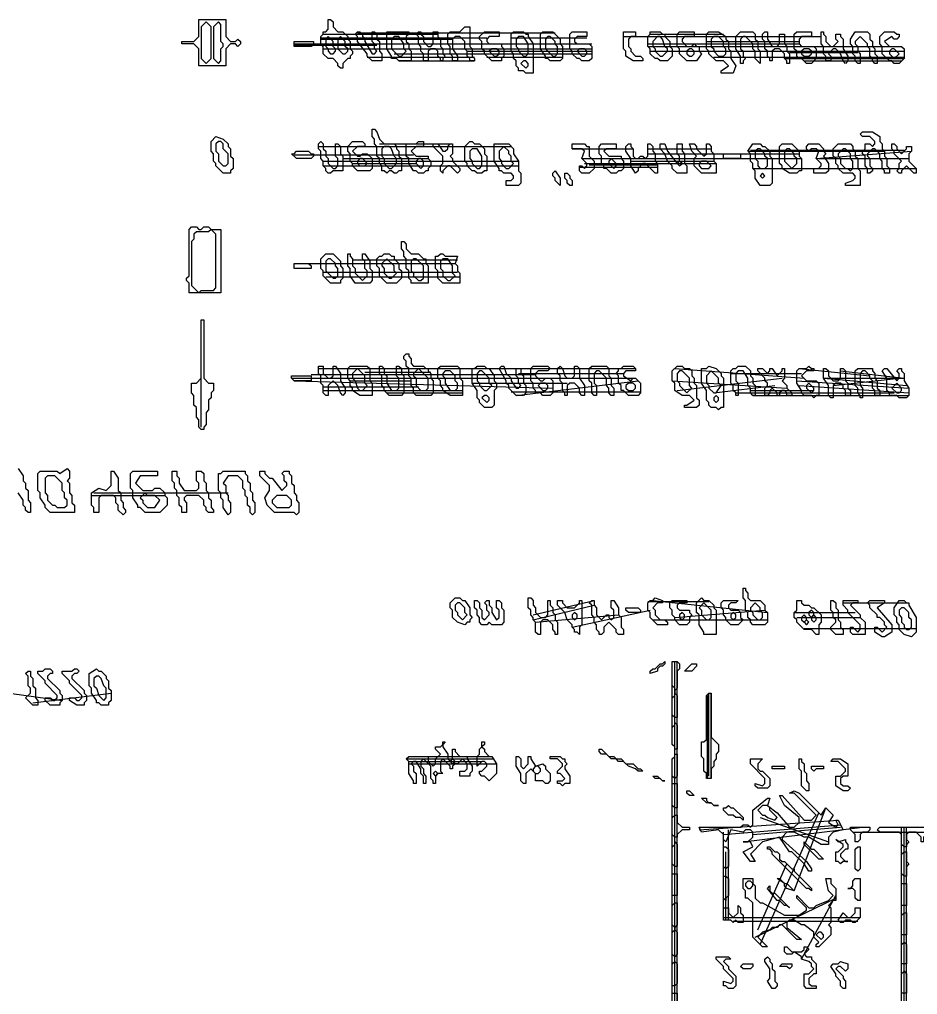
# Model space of a CAD drawing. Header units: metres. Extents: x 5 to 1373, y 11 to 1224.
# Drawn here: x 707.5 to 1075.5, y 777.5 to 1177 of the extents above; entities that cross this region are included whole.
import ezdxf

# ---------------------------------------------------------------- set-up
doc = ezdxf.new("R2010")
doc.units = ezdxf.units.M
doc.layers.add('TRACE_DETAIL', color=7, linetype='Continuous')
doc.layers.add('TRACE_MAIN', color=7, linetype='Continuous')

msp = doc.modelspace()

# ---------------------------------------------------------------- linework, layer by layer
at = {"layer": 'TRACE_DETAIL'}
for points in [[(781, 1158), (781, 1165), (779, 1167), (774, 1167), (774, 1168), (779, 1168), (781, 1170), (781, 1177), (792, 1177), (792, 1170), (794, 1168), (796, 1168), (797, 1169), (798, 1168), (798, 1167), (797, 1166), (796, 1167), (794, 1167), (792, 1165), (792, 1158)], [(784, 1159), (786, 1161), (786, 1174), (784, 1176), (782, 1174), (782, 1161)], [(789, 1159), (790, 1160), (790, 1165), (791, 1166), (791, 1167), (790, 1168), (790, 1175), (789, 1176), (787, 1174), (787, 1161)], [(840, 1157), (839, 1157), (838, 1158), (838, 1159), (836, 1161), (834, 1161), (832, 1163), (832, 1166), (831, 1167), (831, 1170), (832, 1171), (832, 1172), (833, 1172), (834, 1173), (834, 1177), (835, 1177), (836, 1176), (836, 1174), (838, 1172), (840, 1172), (842, 1170), (842, 1169), (843, 1168), (843, 1165), (844, 1164), (844, 1163), (843, 1162), (843, 1161), (842, 1161), (840, 1159)], [(856, 1160), (852, 1160), (850, 1162), (850, 1163), (846, 1168), (846, 1170), (845, 1171), (846, 1172), (847, 1172), (848, 1171), (848, 1170), (849, 1169), (849, 1168), (852, 1163), (853, 1163), (854, 1164), (853, 1165), (853, 1167), (852, 1168), (852, 1172), (853, 1172), (854, 1171), (854, 1169), (855, 1168), (855, 1164), (856, 1163)], [(868, 1160), (863, 1160), (862, 1161), (860, 1161), (860, 1162), (858, 1165), (858, 1172), (867, 1172), (867, 1171), (866, 1170), (866, 1168), (867, 1167), (867, 1165), (868, 1164)], [(873, 1160), (873, 1163), (872, 1164), (872, 1166), (871, 1167), (871, 1170), (870, 1171), (871, 1172), (872, 1172), (872, 1171), (873, 1170), (873, 1168), (875, 1166), (876, 1166), (877, 1167), (877, 1172), (879, 1172), (879, 1170), (880, 1169), (880, 1166), (881, 1165), (881, 1163), (882, 1162), (881, 1161), (881, 1160), (880, 1160), (880, 1161), (879, 1162), (879, 1164), (878, 1165), (876, 1165), (875, 1164), (875, 1160)], [(885, 1160), (885, 1162), (884, 1163), (884, 1166), (883, 1167), (883, 1171), (884, 1172), (888, 1172), (890, 1174), (892, 1174), (892, 1166), (893, 1165), (893, 1162), (894, 1161), (894, 1160), (892, 1160), (892, 1161), (891, 1162), (891, 1164), (890, 1165), (890, 1168), (888, 1170), (886, 1170), (885, 1169), (885, 1165), (887, 1162), (887, 1160)], [(905, 1160), (901, 1160), (898, 1163), (898, 1164), (897, 1165), (897, 1168), (896, 1169), (896, 1170), (898, 1172), (904, 1172), (904, 1170), (900, 1170), (899, 1169), (899, 1168), (900, 1167), (905, 1167), (905, 1166), (906, 1165), (906, 1162), (905, 1161)], [(918, 1155), (915, 1155), (914, 1156), (912, 1156), (912, 1157), (911, 1158), (911, 1160), (910, 1161), (910, 1163), (909, 1164), (909, 1171), (910, 1172), (914, 1172), (915, 1171), (916, 1171), (916, 1170), (918, 1167)], [(929, 1160), (925, 1160), (924, 1161), (923, 1161), (923, 1162), (921, 1165), (921, 1171), (922, 1172), (926, 1172), (929, 1169), (929, 1167), (930, 1166), (930, 1161)], [(941, 1160), (938, 1160), (937, 1161), (936, 1161), (934, 1163), (934, 1164), (933, 1165), (933, 1171), (934, 1172), (940, 1172), (940, 1170), (936, 1170), (935, 1169), (935, 1168), (936, 1167), (941, 1167), (942, 1166), (942, 1161)], [(963, 1160), (959, 1160), (956, 1162), (956, 1164), (955, 1165), (955, 1172), (960, 1172), (960, 1170), (958, 1170), (957, 1169), (957, 1166), (958, 1165), (958, 1164), (960, 1162), (962, 1162), (963, 1161)], [(973, 1160), (970, 1160), (969, 1161), (968, 1161), (966, 1163), (966, 1165), (965, 1166), (965, 1170), (966, 1171), (966, 1172), (970, 1172), (971, 1171), (972, 1171), (972, 1170), (974, 1168), (974, 1166), (975, 1165), (975, 1162)], [(985, 1160), (981, 1160), (978, 1163), (978, 1165), (977, 1166), (977, 1171), (978, 1172), (984, 1172), (984, 1170), (980, 1170), (979, 1169), (979, 1168), (981, 1166), (983, 1166), (984, 1167), (985, 1166), (986, 1166), (986, 1164), (987, 1163)], [(1000, 1155), (995, 1155), (995, 1156), (998, 1158), (996, 1160), (993, 1160), (990, 1163), (990, 1164), (989, 1165), (989, 1171), (990, 1172), (994, 1172), (997, 1170), (997, 1169), (998, 1168), (998, 1165), (999, 1164), (999, 1161), (1001, 1158)], [(1003, 1159), (1003, 1162), (1001, 1165), (1001, 1170), (1003, 1172), (1008, 1172), (1009, 1171), (1009, 1169), (1010, 1168), (1010, 1165), (1011, 1164), (1011, 1159), (1009, 1161), (1009, 1164), (1008, 1165), (1008, 1167), (1005, 1170), (1004, 1170), (1003, 1169), (1003, 1165), (1004, 1164), (1004, 1162), (1005, 1161), (1004, 1160), (1004, 1159)], [(1023, 1159), (1022, 1159), (1022, 1160), (1021, 1161), (1021, 1163), (1019, 1165), (1017, 1165), (1016, 1164), (1016, 1160), (1015, 1160), (1015, 1161), (1014, 1162), (1014, 1164), (1013, 1165), (1013, 1168), (1012, 1169), (1012, 1171), (1013, 1172), (1014, 1172), (1014, 1169), (1016, 1166), (1018, 1166), (1019, 1167), (1019, 1171), (1021, 1171), (1021, 1167), (1022, 1166), (1022, 1164), (1023, 1163)], [(1032, 1159), (1030, 1159), (1028, 1161), (1027, 1161), (1026, 1162), (1026, 1164), (1025, 1165), (1025, 1171), (1026, 1172), (1032, 1172), (1032, 1170), (1028, 1170), (1027, 1169), (1027, 1167), (1028, 1166), (1033, 1166), (1034, 1165), (1034, 1161)], [(1046, 1159), (1045, 1160), (1044, 1163), (1042, 1165), (1041, 1165), (1039, 1163), (1040, 1162), (1040, 1160), (1038, 1160), (1038, 1162), (1037, 1163), (1037, 1166), (1036, 1167), (1036, 1172), (1037, 1172), (1037, 1171), (1038, 1170), (1038, 1168), (1040, 1166), (1041, 1166), (1043, 1168), (1042, 1169), (1042, 1171), (1044, 1171), (1044, 1170), (1045, 1169), (1045, 1165), (1047, 1162), (1047, 1160)], [(1059, 1159), (1058, 1159), (1057, 1160), (1057, 1161), (1056, 1162), (1056, 1165), (1055, 1166), (1055, 1167), (1052, 1170), (1050, 1168), (1050, 1167), (1051, 1166), (1051, 1164), (1052, 1163), (1052, 1159), (1051, 1159), (1050, 1160), (1050, 1162), (1049, 1163), (1049, 1166), (1048, 1167), (1048, 1169), (1050, 1172), (1055, 1172), (1056, 1171), (1056, 1169), (1057, 1168), (1057, 1166), (1058, 1165), (1058, 1163), (1059, 1162)], [(1068, 1159), (1066, 1159), (1065, 1160), (1064, 1160), (1061, 1163), (1061, 1166), (1060, 1167), (1060, 1170), (1062, 1172), (1066, 1172), (1067, 1171), (1068, 1171), (1068, 1170), (1067, 1169), (1066, 1169), (1065, 1170), (1062, 1168), (1064, 1166), (1069, 1166), (1070, 1165), (1070, 1161)], [(820, 1166), (820, 1168), (828, 1168), (828, 1167), (827, 1166)], [(836, 1163), (837, 1164), (837, 1165), (836, 1166), (836, 1168), (834, 1170), (833, 1169), (833, 1166), (834, 1165), (834, 1164), (835, 1163)], [(841, 1163), (842, 1164), (842, 1165), (841, 1166), (841, 1168), (839, 1170), (838, 1169), (838, 1165), (840, 1163)], [(864, 1162), (866, 1164), (865, 1165), (865, 1167), (863, 1170), (861, 1170), (860, 1169), (860, 1165), (863, 1162)], [(915, 1162), (916, 1163), (916, 1167), (914, 1170), (912, 1170), (911, 1169), (911, 1166), (912, 1165), (912, 1164), (914, 1162)], [(927, 1162), (928, 1163), (928, 1166), (927, 1167), (927, 1168), (925, 1170), (924, 1170), (923, 1169), (923, 1165), (926, 1162)], [(971, 1162), (973, 1164), (973, 1165), (972, 1166), (971, 1169), (970, 1170), (969, 1170), (967, 1168), (967, 1166), (968, 1165), (968, 1164), (970, 1162)], [(996, 1162), (997, 1163), (997, 1165), (996, 1166), (996, 1168), (994, 1170), (992, 1170), (991, 1169), (991, 1166), (992, 1165), (992, 1164), (994, 1162)], [(900, 1164), (902, 1162), (903, 1162), (904, 1163), (904, 1164), (903, 1165), (901, 1165)], [(936, 1164), (938, 1162), (939, 1162), (940, 1163), (940, 1164), (939, 1165), (937, 1165)], [(981, 1163), (982, 1162), (983, 1162), (984, 1163), (984, 1164), (983, 1165), (982, 1165), (981, 1164)], [(1028, 1163), (1029, 1162), (1031, 1162), (1032, 1163), (1032, 1164), (1031, 1165), (1029, 1165), (1028, 1164)], [(1064, 1164), (1064, 1163), (1066, 1161), (1068, 1163), (1066, 1165), (1065, 1165)], [(913, 1159), (915, 1157), (916, 1158), (916, 1159), (915, 1160), (914, 1160)], [(864, 1115), (863, 1115), (862, 1114), (861, 1114), (860, 1115), (859, 1115), (858, 1114), (857, 1115), (856, 1115), (856, 1117), (855, 1118), (855, 1120), (854, 1121), (854, 1125), (853, 1126), (853, 1128), (852, 1129), (852, 1132), (853, 1132), (854, 1131), (855, 1128), (857, 1126), (861, 1126), (862, 1125), (862, 1124), (863, 1123), (863, 1121), (864, 1120)], [(1064, 1114), (1062, 1114), (1062, 1115), (1061, 1116), (1061, 1119), (1060, 1120), (1060, 1122), (1058, 1124), (1057, 1124), (1055, 1122), (1055, 1121), (1056, 1120), (1056, 1117), (1057, 1116), (1057, 1115), (1056, 1114), (1055, 1114), (1055, 1116), (1054, 1117), (1054, 1121), (1053, 1122), (1053, 1123), (1054, 1124), (1054, 1126), (1056, 1126), (1057, 1125), (1058, 1126), (1058, 1127), (1056, 1129), (1053, 1129), (1052, 1130), (1053, 1131), (1057, 1131), (1060, 1129), (1060, 1127), (1061, 1126), (1061, 1124), (1062, 1123), (1062, 1121), (1063, 1120), (1063, 1117), (1064, 1116)], [(794, 1114), (791, 1114), (788, 1117), (788, 1118), (787, 1119), (787, 1122), (786, 1123), (786, 1127), (788, 1129), (791, 1128), (793, 1126), (793, 1125), (794, 1124), (794, 1121), (795, 1120), (795, 1116), (794, 1115)], [(792, 1117), (793, 1118), (793, 1122), (791, 1124), (791, 1126), (790, 1127), (789, 1127), (788, 1126), (788, 1123), (789, 1122), (789, 1119), (791, 1117)], [(840, 1115), (836, 1115), (835, 1114), (834, 1114), (833, 1115), (833, 1116), (832, 1117), (832, 1119), (831, 1120), (831, 1123), (830, 1124), (830, 1126), (831, 1127), (832, 1126), (832, 1124), (833, 1123), (833, 1121), (834, 1120), (834, 1118), (836, 1116), (837, 1116), (838, 1117), (838, 1120), (837, 1121), (837, 1126), (838, 1126), (839, 1125), (839, 1122), (840, 1121)], [(851, 1115), (846, 1115), (844, 1117), (844, 1118), (843, 1119), (843, 1122), (842, 1123), (842, 1125), (844, 1127), (848, 1127), (849, 1126), (849, 1125), (846, 1125), (844, 1123), (846, 1121), (847, 1121), (848, 1122), (850, 1122), (852, 1120), (852, 1116)], [(871, 1114), (870, 1115), (869, 1115), (867, 1118), (867, 1120), (866, 1121), (866, 1126), (870, 1126), (871, 1127), (873, 1127), (873, 1125), (870, 1125), (868, 1123), (870, 1121), (875, 1121), (875, 1120), (876, 1119), (876, 1117), (875, 1116), (875, 1115), (874, 1115), (873, 1114)], [(897, 1114), (895, 1114), (894, 1115), (893, 1115), (891, 1117), (891, 1118), (890, 1119), (890, 1125), (892, 1127), (893, 1127), (894, 1126), (896, 1126), (898, 1124), (898, 1122), (899, 1121), (899, 1115), (898, 1115)], [(819, 1122), (820, 1122), (821, 1123), (826, 1123), (827, 1122), (828, 1122), (828, 1121), (827, 1120), (821, 1120)], [(860, 1116), (862, 1118), (862, 1120), (861, 1121), (860, 1124), (859, 1125), (857, 1125), (856, 1124), (856, 1121), (857, 1120), (857, 1118), (859, 1116)], [(887, 1114), (884, 1117), (883, 1117), (881, 1115), (881, 1114), (880, 1115), (880, 1117), (881, 1118), (881, 1121), (877, 1125), (877, 1126), (879, 1126), (881, 1123), (882, 1123), (883, 1124), (883, 1125), (884, 1126), (885, 1126), (885, 1122), (884, 1121), (885, 1120), (885, 1119), (888, 1116), (888, 1115)], [(896, 1116), (897, 1117), (897, 1121), (895, 1124), (893, 1124), (892, 1123), (892, 1120), (893, 1119), (893, 1118), (895, 1116)], [(912, 1109), (907, 1109), (907, 1111), (909, 1111), (910, 1112), (910, 1113), (909, 1114), (906, 1114), (905, 1115), (904, 1115), (904, 1116), (902, 1119), (902, 1126), (908, 1126), (910, 1124), (910, 1122), (912, 1119), (912, 1115), (913, 1114), (913, 1110)], [(908, 1116), (910, 1118), (909, 1119), (909, 1121), (908, 1122), (908, 1123), (906, 1125), (904, 1123), (904, 1120), (905, 1119), (905, 1118), (907, 1116)], [(941, 1114), (938, 1114), (937, 1115), (937, 1117), (938, 1117), (939, 1116), (940, 1117), (940, 1118), (938, 1120), (939, 1123), (938, 1124), (934, 1124), (934, 1126), (939, 1126), (940, 1125), (941, 1125), (941, 1121), (943, 1119), (943, 1116)], [(954, 1115), (953, 1115), (952, 1114), (950, 1114), (948, 1116), (947, 1116), (947, 1117), (946, 1118), (946, 1121), (945, 1122), (945, 1125), (946, 1126), (952, 1126), (952, 1124), (948, 1124), (947, 1123), (949, 1121), (954, 1121), (954, 1120), (955, 1119), (955, 1116)], [(960, 1114), (958, 1117), (958, 1120), (956, 1123), (956, 1125), (957, 1126), (958, 1126), (958, 1125), (959, 1124), (959, 1121), (960, 1120), (961, 1120), (962, 1121), (963, 1121), (964, 1120), (965, 1121), (965, 1126), (966, 1126), (967, 1125), (967, 1123), (968, 1122), (968, 1119), (969, 1118), (969, 1114), (968, 1114), (964, 1118), (963, 1118), (961, 1116), (961, 1115)], [(981, 1114), (977, 1114), (975, 1116), (975, 1117), (973, 1119), (972, 1122), (970, 1124), (970, 1126), (972, 1126), (973, 1123), (977, 1118), (978, 1119), (978, 1121), (977, 1122), (977, 1126), (979, 1126), (979, 1123), (980, 1122), (980, 1118), (981, 1117)], [(993, 1114), (987, 1114), (984, 1117), (984, 1120), (985, 1121), (983, 1123), (982, 1126), (984, 1126), (985, 1125), (985, 1124), (988, 1121), (989, 1122), (989, 1126), (990, 1126), (991, 1125), (991, 1123), (992, 1122), (992, 1119), (993, 1118)], [(1015, 1109), (1011, 1109), (1009, 1112), (1009, 1115), (1008, 1116), (1008, 1118), (1007, 1119), (1007, 1122), (1006, 1123), (1008, 1126), (1011, 1126), (1012, 1125), (1013, 1125), (1015, 1123), (1015, 1121), (1016, 1120), (1016, 1110)], [(1013, 1116), (1014, 1117), (1014, 1120), (1013, 1121), (1013, 1122), (1011, 1124), (1010, 1124), (1009, 1123), (1009, 1120), (1010, 1119), (1010, 1117), (1011, 1116)], [(1028, 1115), (1027, 1115), (1026, 1114), (1023, 1114), (1020, 1116), (1020, 1117), (1019, 1118), (1019, 1125), (1020, 1126), (1024, 1126), (1027, 1123), (1027, 1121), (1028, 1120)], [(1024, 1116), (1026, 1118), (1026, 1120), (1025, 1121), (1025, 1122), (1023, 1124), (1022, 1124), (1021, 1123), (1021, 1119)], [(1038, 1114), (1033, 1114), (1033, 1116), (1035, 1116), (1036, 1117), (1036, 1118), (1034, 1120), (1035, 1123), (1034, 1124), (1032, 1124), (1031, 1123), (1030, 1124), (1030, 1125), (1031, 1126), (1035, 1126), (1037, 1124), (1037, 1123), (1038, 1122), (1037, 1121), (1039, 1118), (1039, 1115)], [(1052, 1109), (1046, 1109), (1046, 1110), (1049, 1111), (1050, 1112), (1050, 1113), (1049, 1114), (1045, 1114), (1043, 1116), (1043, 1117), (1042, 1118), (1042, 1120), (1041, 1121), (1041, 1124), (1043, 1126), (1048, 1126), (1049, 1125), (1049, 1124), (1050, 1123), (1050, 1121), (1051, 1120), (1051, 1116), (1052, 1115)], [(1048, 1115), (1049, 1116), (1049, 1119), (1048, 1120), (1048, 1122), (1046, 1124), (1045, 1124), (1043, 1122), (1043, 1121), (1044, 1120), (1044, 1118), (1046, 1116), (1047, 1116)], [(1075, 1114), (1074, 1114), (1071, 1117), (1069, 1115), (1069, 1114), (1068, 1114), (1067, 1115), (1068, 1116), (1068, 1118), (1069, 1119), (1066, 1122), (1066, 1123), (1065, 1124), (1065, 1126), (1066, 1126), (1067, 1125), (1067, 1124), (1069, 1122), (1071, 1124), (1071, 1125), (1073, 1125), (1073, 1123), (1072, 1122), (1072, 1119), (1075, 1116)], [(846, 1119), (846, 1118), (847, 1117), (849, 1117), (850, 1118), (848, 1120), (847, 1120)], [(872, 1116), (873, 1117), (873, 1119), (872, 1120), (871, 1120), (870, 1119), (870, 1118)], [(951, 1116), (952, 1117), (952, 1118), (950, 1120), (949, 1119), (949, 1118)], [(977, 1118), (978, 1117), (979, 1118), (978, 1119)], [(986, 1118), (986, 1117), (987, 1116), (990, 1116), (991, 1117), (989, 1119), (987, 1119)], [(996, 1120), (996, 1122), (1003, 1122), (1003, 1120)], [(929, 1109), (927, 1111), (927, 1112), (926, 1113), (926, 1114), (927, 1115), (929, 1112)], [(934, 1109), (933, 1109), (932, 1110), (932, 1111), (931, 1112), (931, 1114), (932, 1114), (933, 1113), (933, 1112), (934, 1111)], [(1011, 1113), (1012, 1112), (1013, 1113), (1012, 1114)], [(777, 1065), (777, 1069), (776, 1070), (776, 1071), (777, 1072), (777, 1091), (778, 1092), (780, 1092), (781, 1091), (782, 1091), (783, 1092), (785, 1092), (786, 1091), (790, 1091), (790, 1065)], [(781, 1065), (782, 1066), (787, 1066), (788, 1067), (788, 1089), (786, 1091), (785, 1090), (780, 1090), (779, 1089), (779, 1087), (778, 1086), (778, 1068)], [(875, 1069), (868, 1069), (868, 1070), (867, 1071), (867, 1074), (866, 1075), (866, 1079), (865, 1080), (865, 1082), (864, 1083), (864, 1086), (865, 1086), (866, 1085), (866, 1083), (868, 1081), (871, 1081), (873, 1079), (874, 1079), (874, 1077), (875, 1076)], [(839, 1069), (835, 1069), (832, 1072), (832, 1074), (831, 1075), (831, 1079), (833, 1081), (836, 1081), (839, 1078), (839, 1076), (840, 1075), (840, 1071), (839, 1070)], [(837, 1071), (838, 1072), (838, 1075), (837, 1076), (837, 1077), (835, 1079), (834, 1079), (833, 1078), (833, 1074), (836, 1071)], [(845, 1069), (843, 1072), (843, 1075), (842, 1076), (842, 1081), (843, 1081), (843, 1080), (844, 1079), (844, 1076), (845, 1075), (845, 1073), (848, 1070), (850, 1072), (850, 1074), (849, 1075), (849, 1078), (848, 1079), (848, 1081), (849, 1081), (851, 1078), (851, 1075), (852, 1074), (852, 1070), (851, 1069)], [(862, 1069), (858, 1069), (855, 1072), (855, 1075), (854, 1076), (854, 1079), (855, 1080), (856, 1080), (857, 1081), (859, 1081), (860, 1080), (861, 1080), (861, 1079), (863, 1077), (863, 1075), (864, 1074), (864, 1071)], [(860, 1071), (862, 1073), (861, 1074), (861, 1076), (858, 1079), (856, 1077), (856, 1076), (857, 1075), (857, 1073), (859, 1071)], [(872, 1070), (873, 1071), (873, 1076), (870, 1079), (869, 1079), (868, 1078), (868, 1074), (869, 1073), (869, 1072), (871, 1070)], [(881, 1069), (879, 1071), (879, 1074), (878, 1075), (878, 1080), (879, 1080), (880, 1081), (881, 1081), (882, 1080), (887, 1080), (886, 1077), (887, 1076), (887, 1074), (888, 1073), (888, 1069)], [(884, 1070), (886, 1072), (885, 1073), (885, 1076), (883, 1079), (881, 1079), (880, 1078), (880, 1075), (881, 1074), (881, 1072), (883, 1070)], [(820, 1075), (820, 1077), (826, 1077), (827, 1076), (827, 1075)], [(782, 1009), (781, 1010), (781, 1013), (780, 1014), (780, 1018), (779, 1019), (779, 1023), (778, 1024), (778, 1028), (780, 1028), (782, 1030), (782, 1054), (783, 1054), (783, 1030), (785, 1028), (787, 1028), (787, 1025), (786, 1024), (786, 1022), (785, 1021), (785, 1017), (784, 1016), (784, 1011), (783, 1010), (783, 1009)], [(876, 1023), (870, 1023), (869, 1024), (869, 1026), (868, 1027), (868, 1030), (867, 1031), (867, 1034), (866, 1035), (866, 1037), (865, 1038), (865, 1039), (866, 1040), (867, 1040), (867, 1039), (868, 1038), (868, 1036), (869, 1035), (873, 1035), (874, 1034), (875, 1034), (875, 1033), (876, 1032), (876, 1030), (877, 1029), (877, 1024)], [(833, 1023), (832, 1024), (832, 1027), (831, 1028), (831, 1031), (830, 1032), (830, 1035), (832, 1035), (832, 1032), (834, 1030), (835, 1030), (836, 1031), (836, 1035), (837, 1035), (839, 1032), (839, 1029), (841, 1026), (841, 1024), (840, 1023), (839, 1024), (838, 1027), (836, 1029), (834, 1027), (834, 1023)], [(852, 1023), (847, 1023), (844, 1025), (844, 1026), (843, 1027), (843, 1029), (842, 1030), (842, 1034), (843, 1035), (850, 1035), (851, 1034), (851, 1029), (852, 1028)], [(864, 1023), (859, 1023), (857, 1025), (857, 1026), (856, 1027), (856, 1031), (855, 1032), (855, 1035), (856, 1035), (857, 1034), (857, 1032), (858, 1031), (858, 1028), (860, 1025), (862, 1025), (863, 1026), (863, 1030), (862, 1031), (862, 1035), (863, 1035), (864, 1034), (864, 1032), (865, 1031), (865, 1024)], [(889, 1023), (884, 1023), (881, 1025), (881, 1026), (880, 1027), (880, 1029), (879, 1030), (879, 1034), (880, 1035), (887, 1035), (888, 1034), (888, 1030), (889, 1029)], [(901, 1018), (898, 1018), (896, 1020), (896, 1021), (895, 1022), (895, 1025), (893, 1028), (893, 1034), (894, 1034), (895, 1035), (898, 1035), (899, 1034), (900, 1034), (902, 1031), (902, 1029), (903, 1028), (903, 1026), (902, 1025), (902, 1019)], [(914, 1023), (911, 1023), (908, 1026), (908, 1027), (907, 1028), (907, 1029), (904, 1034), (905, 1035), (906, 1035), (907, 1032), (909, 1030), (909, 1029), (911, 1026), (912, 1026), (913, 1027), (912, 1028), (912, 1030), (911, 1031), (911, 1034), (913, 1034), (913, 1032), (914, 1031), (914, 1028), (915, 1027), (915, 1024)], [(925, 1023), (922, 1023), (921, 1024), (919, 1024), (919, 1025), (918, 1026), (918, 1028), (917, 1029), (917, 1034), (918, 1035), (924, 1035), (925, 1034), (924, 1033), (920, 1033), (919, 1032), (919, 1031), (921, 1029), (922, 1029), (923, 1030), (925, 1030), (926, 1029), (926, 1024)], [(931, 1023), (931, 1024), (930, 1025), (930, 1028), (929, 1029), (929, 1031), (928, 1032), (928, 1034), (929, 1035), (930, 1034), (931, 1031), (932, 1030), (934, 1030), (935, 1031), (935, 1035), (936, 1035), (937, 1034), (937, 1030), (939, 1027), (939, 1023), (938, 1023), (937, 1024), (937, 1026), (935, 1028), (933, 1028), (932, 1027), (932, 1023)], [(943, 1023), (942, 1024), (942, 1028), (941, 1029), (941, 1034), (942, 1035), (948, 1035), (949, 1034), (949, 1031), (950, 1030), (950, 1027), (951, 1026), (951, 1023), (950, 1023), (949, 1024), (949, 1026), (948, 1027), (948, 1030), (945, 1033), (944, 1033), (943, 1032), (943, 1028), (944, 1027), (944, 1023)], [(961, 1023), (957, 1023), (955, 1025), (954, 1025), (954, 1027), (953, 1028), (953, 1031), (952, 1032), (953, 1033), (953, 1034), (954, 1034), (955, 1035), (959, 1035), (960, 1034), (960, 1033), (956, 1033), (955, 1032), (955, 1031), (958, 1029), (959, 1030), (960, 1030), (962, 1028), (962, 1024)], [(985, 1018), (980, 1018), (980, 1019), (981, 1019), (984, 1021), (982, 1023), (979, 1023), (976, 1025), (976, 1028), (975, 1029), (975, 1033), (977, 1035), (979, 1035), (980, 1034), (982, 1034), (983, 1033), (983, 1031), (984, 1030), (984, 1028), (985, 1027), (985, 1022), (986, 1021), (986, 1019)], [(994, 1017), (993, 1018), (991, 1018), (990, 1019), (990, 1020), (989, 1021), (989, 1025), (987, 1028), (987, 1034), (989, 1034), (990, 1035), (993, 1034), (995, 1032), (995, 1031), (996, 1030), (996, 1018), (995, 1018)], [(1009, 1023), (1008, 1023), (1007, 1024), (1007, 1026), (1006, 1027), (1006, 1030), (1004, 1033), (1002, 1033), (1001, 1032), (1001, 1029), (1002, 1028), (1002, 1023), (1001, 1023), (1001, 1024), (1000, 1025), (1000, 1027), (999, 1028), (999, 1033), (1000, 1034), (1001, 1034), (1002, 1035), (1005, 1035), (1007, 1033), (1007, 1031), (1008, 1030), (1008, 1028), (1009, 1027)], [(1035, 1023), (1034, 1023), (1033, 1022), (1032, 1023), (1029, 1023), (1028, 1024), (1028, 1025), (1026, 1028), (1026, 1033), (1027, 1034), (1030, 1034), (1031, 1035), (1032, 1034), (1033, 1034), (1033, 1033), (1030, 1033), (1028, 1031), (1030, 1029), (1034, 1029), (1035, 1028)], [(819, 1030), (819, 1031), (827, 1031), (827, 1029), (820, 1029)], [(848, 1025), (850, 1027), (849, 1028), (849, 1031), (846, 1034), (844, 1032), (844, 1030), (845, 1029), (846, 1026), (847, 1025)], [(874, 1025), (875, 1026), (875, 1030), (871, 1034), (869, 1032), (869, 1031), (870, 1030), (870, 1027), (872, 1025)], [(886, 1025), (887, 1026), (887, 1028), (886, 1029), (886, 1031), (884, 1033), (882, 1033), (881, 1032), (881, 1031), (882, 1030), (882, 1028), (884, 1025)], [(899, 1025), (901, 1027), (900, 1028), (900, 1030), (897, 1033), (896, 1033), (895, 1032), (895, 1029), (896, 1028), (896, 1027), (898, 1025)], [(981, 1024), (983, 1026), (982, 1027), (982, 1030), (979, 1033), (978, 1033), (977, 1032), (977, 1029), (978, 1028), (978, 1027)], [(993, 1024), (995, 1027), (994, 1028), (994, 1030), (991, 1033), (989, 1031), (989, 1028), (990, 1027), (990, 1026), (992, 1024)], [(1013, 1023), (1013, 1026), (1014, 1027), (1014, 1028), (1013, 1029), (1013, 1030), (1010, 1033), (1010, 1034), (1012, 1034), (1014, 1032), (1015, 1033), (1015, 1034), (1016, 1034), (1018, 1031), (1020, 1033), (1020, 1034), (1021, 1034), (1021, 1030), (1020, 1029), (1022, 1027), (1022, 1026), (1024, 1024), (1024, 1023), (1022, 1023), (1022, 1024), (1021, 1025), (1020, 1025), (1019, 1024), (1019, 1023), (1018, 1023), (1018, 1024), (1016, 1026), (1015, 1025), (1015, 1024), (1014, 1023)], [(1040, 1022), (1039, 1023), (1039, 1027), (1037, 1030), (1037, 1034), (1038, 1034), (1039, 1033), (1039, 1031), (1041, 1029), (1043, 1029), (1044, 1030), (1044, 1034), (1045, 1034), (1046, 1033), (1046, 1029), (1047, 1028), (1047, 1026), (1048, 1025), (1048, 1023), (1046, 1023), (1046, 1025), (1045, 1026), (1045, 1027), (1044, 1028), (1042, 1028), (1041, 1027), (1041, 1022)], [(1052, 1022), (1052, 1023), (1051, 1024), (1051, 1026), (1050, 1027), (1050, 1033), (1051, 1034), (1057, 1034), (1057, 1033), (1058, 1032), (1058, 1030), (1059, 1029), (1059, 1026), (1060, 1025), (1060, 1023), (1058, 1023), (1058, 1025), (1057, 1026), (1057, 1029), (1056, 1030), (1056, 1031), (1054, 1033), (1053, 1033), (1052, 1032), (1052, 1027), (1053, 1026), (1053, 1022)], [(1071, 1022), (1068, 1022), (1067, 1023), (1064, 1023), (1064, 1024), (1063, 1025), (1063, 1030), (1061, 1033), (1062, 1034), (1063, 1034), (1067, 1029), (1068, 1030), (1068, 1032), (1067, 1033), (1068, 1034), (1069, 1034), (1069, 1033), (1070, 1032), (1070, 1029), (1072, 1026), (1072, 1023)], [(920, 1027), (922, 1025), (923, 1025), (924, 1026), (924, 1027), (923, 1028), (921, 1028)], [(956, 1026), (957, 1025), (959, 1025), (960, 1026), (960, 1027), (959, 1028), (957, 1028), (956, 1027)], [(1032, 1024), (1033, 1025), (1033, 1026), (1031, 1028), (1030, 1027), (1030, 1026)], [(1065, 1026), (1067, 1024), (1068, 1024), (1069, 1025), (1069, 1026), (1067, 1028)], [(897, 1022), (899, 1020), (900, 1021), (900, 1022), (899, 1023), (898, 1023)], [(992, 1021), (993, 1020), (994, 1021), (994, 1022), (993, 1023), (992, 1022)], [(720, 975), (718, 977), (718, 978), (716, 981), (716, 983), (715, 984), (715, 991), (716, 992), (723, 992), (724, 991), (727, 993), (728, 992), (728, 989), (727, 988), (728, 987), (728, 983), (729, 982), (729, 979), (730, 978), (730, 975)], [(750, 974), (748, 976), (748, 978), (747, 979), (747, 981), (746, 982), (741, 982), (740, 981), (740, 975), (738, 975), (738, 977), (737, 978), (737, 983), (740, 985), (743, 984), (745, 986), (745, 992), (746, 992), (748, 989), (748, 984), (749, 983), (749, 980), (750, 979), (750, 977), (751, 976), (751, 975)], [(765, 975), (759, 975), (757, 977), (756, 977), (756, 978), (754, 981), (754, 984), (753, 985), (753, 991), (754, 992), (764, 992), (764, 990), (757, 990), (755, 987), (758, 984), (762, 984), (763, 985), (765, 985), (767, 983), (767, 982), (768, 981), (768, 978)], [(774, 975), (774, 977), (773, 978), (773, 981), (772, 982), (772, 984), (771, 985), (771, 987), (770, 988), (770, 992), (772, 992), (772, 990), (773, 989), (773, 987), (775, 984), (780, 984), (781, 985), (781, 987), (780, 988), (780, 992), (782, 992), (783, 991), (783, 988), (784, 987), (784, 984), (785, 983), (785, 981), (786, 980), (786, 977), (787, 976), (787, 975), (785, 975), (784, 976), (784, 977), (783, 978), (783, 980), (781, 982), (776, 982), (775, 981), (775, 980), (776, 979), (776, 975)], [(793, 974), (791, 977), (791, 980), (790, 981), (790, 983), (789, 984), (789, 991), (790, 991), (791, 992), (800, 992), (800, 991), (801, 990), (801, 988), (802, 987), (802, 984), (803, 983), (803, 980), (804, 979), (804, 975), (803, 974), (802, 975), (802, 977), (801, 978), (801, 981), (800, 982), (800, 984), (799, 985), (799, 988), (797, 990), (793, 990), (791, 987), (792, 986), (792, 983), (793, 982), (793, 980), (794, 979), (794, 975)], [(821, 974), (820, 975), (812, 975), (809, 978), (808, 981), (810, 984), (810, 986), (806, 990), (806, 992), (808, 992), (808, 991), (810, 989), (811, 989), (815, 984), (817, 986), (817, 987), (816, 988), (816, 990), (815, 991), (816, 992), (818, 992), (818, 991), (819, 990), (819, 987), (820, 986), (820, 983), (821, 982), (821, 980), (822, 979), (822, 975)], [(726, 977), (727, 978), (727, 980), (726, 981), (726, 983), (725, 984), (725, 987), (722, 990), (719, 990), (718, 989), (718, 983), (719, 982), (719, 980), (721, 978), (722, 978), (723, 977)], [(757, 981), (758, 980), (758, 979), (760, 977), (763, 977), (765, 980), (763, 982), (760, 982), (759, 983)], [(811, 979), (813, 977), (818, 977), (819, 978), (819, 980), (817, 982), (813, 982), (811, 980)], [(1013, 929), (1008, 929), (1007, 930), (1007, 931), (1006, 932), (1006, 934), (1005, 935), (1005, 939), (1004, 940), (1004, 944), (1005, 944), (1005, 943), (1006, 942), (1006, 940), (1007, 939), (1011, 939), (1013, 937), (1013, 935), (1014, 934), (1014, 930)], [(890, 929), (887, 930), (885, 932), (885, 935), (884, 936), (884, 938), (886, 940), (888, 940), (889, 939), (890, 939), (892, 936), (892, 933), (893, 932), (892, 931), (892, 930), (891, 930)], [(897, 929), (896, 930), (896, 932), (895, 933), (895, 935), (894, 936), (894, 939), (895, 939), (896, 938), (896, 936), (897, 935), (897, 932), (898, 931), (900, 933), (900, 934), (899, 935), (899, 937), (898, 938), (899, 939), (900, 939), (900, 937), (901, 936), (901, 934), (903, 931), (904, 932), (904, 935), (903, 936), (903, 939), (904, 939), (905, 938), (905, 936), (906, 935), (906, 930), (905, 929), (901, 929), (900, 930), (899, 929)], [(928, 925), (927, 925), (927, 926), (926, 927), (926, 929), (924, 931), (922, 931), (921, 930), (921, 925), (920, 925), (919, 926), (919, 930), (918, 931), (918, 932), (917, 933), (917, 935), (916, 936), (916, 940), (917, 940), (918, 939), (918, 937), (919, 936), (919, 934), (921, 932), (923, 932), (924, 933), (924, 939), (925, 939), (925, 937), (926, 936), (926, 934), (927, 933), (927, 931), (928, 930)], [(937, 925), (936, 926), (935, 926), (935, 927), (934, 928), (934, 929), (932, 931), (931, 934), (928, 937), (928, 939), (930, 939), (930, 938), (932, 936), (935, 936), (937, 938), (937, 939), (938, 939), (938, 929), (937, 928)], [(945, 925), (945, 926), (944, 927), (944, 929), (943, 930), (943, 932), (942, 933), (942, 937), (941, 938), (942, 939), (943, 939), (943, 937), (944, 936), (944, 933), (946, 931), (948, 933), (949, 933), (949, 932), (950, 931), (951, 932), (951, 935), (950, 936), (950, 939), (951, 939), (953, 936), (953, 933), (954, 932), (954, 928), (955, 927), (955, 925), (953, 925), (952, 926), (952, 927), (949, 930), (947, 928), (947, 926), (946, 925)], [(973, 929), (969, 929), (966, 932), (966, 934), (965, 935), (965, 938), (966, 939), (967, 939), (968, 940), (971, 939), (971, 938), (969, 938), (967, 936), (968, 935), (968, 933), (970, 931), (972, 931), (973, 930)], [(981, 929), (978, 929), (976, 931), (976, 932), (975, 933), (975, 935), (974, 936), (974, 938), (975, 939), (981, 939), (981, 938), (978, 938), (977, 937), (977, 936), (978, 935), (982, 935), (982, 934), (983, 933), (982, 932), (982, 930)], [(993, 925), (988, 925), (988, 926), (986, 929), (986, 933), (985, 934), (985, 938), (987, 940), (988, 939), (990, 939), (992, 937), (992, 936), (993, 935)], [(1002, 929), (999, 929), (997, 931), (997, 932), (996, 933), (996, 935), (995, 936), (995, 938), (996, 939), (1002, 939), (1001, 938), (999, 938), (998, 937), (998, 936), (999, 935), (1002, 935), (1003, 934), (1003, 932), (1004, 931)], [(1035, 925), (1034, 925), (1032, 927), (1029, 927), (1026, 930), (1026, 931), (1025, 932), (1025, 934), (1026, 935), (1026, 939), (1028, 939), (1028, 938), (1029, 937), (1031, 937), (1032, 936), (1033, 936), (1036, 933), (1036, 930), (1035, 929)], [(1045, 925), (1042, 925), (1040, 927), (1040, 928), (1042, 930), (1042, 931), (1041, 932), (1041, 934), (1040, 935), (1040, 939), (1041, 939), (1042, 938), (1042, 936), (1043, 935), (1043, 931), (1044, 930), (1044, 928), (1045, 927)], [(1054, 925), (1049, 925), (1048, 926), (1048, 928), (1049, 928), (1051, 926), (1052, 927), (1052, 929), (1047, 934), (1047, 935), (1045, 937), (1045, 939), (1051, 939), (1051, 938), (1049, 938), (1048, 937), (1052, 933), (1052, 932), (1054, 930)], [(1062, 924), (1061, 924), (1058, 926), (1058, 928), (1059, 928), (1061, 926), (1063, 928), (1062, 929), (1062, 930), (1060, 932), (1059, 932), (1059, 933), (1056, 936), (1056, 937), (1055, 938), (1056, 939), (1062, 939), (1062, 938), (1059, 936), (1065, 929), (1065, 926)], [(1073, 924), (1070, 925), (1068, 927), (1068, 929), (1067, 930), (1067, 932), (1066, 933), (1066, 936), (1068, 939), (1070, 939), (1071, 938), (1072, 938), (1072, 937), (1075, 932), (1075, 926)], [(889, 931), (891, 933), (890, 934), (890, 936), (888, 938), (887, 938), (886, 937), (886, 935), (887, 934), (887, 933)], [(956, 936), (961, 936), (962, 935), (962, 934), (957, 934), (956, 935)], [(990, 931), (991, 932), (991, 935), (988, 938), (986, 936), (987, 935), (987, 933), (989, 931)], [(1011, 931), (1012, 932), (1012, 934), (1011, 935), (1011, 936), (1009, 938), (1007, 936), (1007, 935), (1008, 934), (1008, 933), (1010, 931)], [(1031, 933), (1032, 932), (1033, 933), (1033, 934), (1032, 935), (1031, 934)], [(1072, 927), (1073, 928), (1073, 931), (1072, 932), (1072, 934), (1070, 936), (1069, 936), (1068, 935), (1068, 933), (1069, 932), (1069, 930), (1070, 929), (1070, 928), (1071, 927)], [(934, 932), (935, 931), (936, 932), (936, 933), (935, 934), (934, 933)], [(978, 932), (979, 931), (980, 932), (980, 933), (979, 934), (978, 933)], [(999, 932), (1000, 931), (1001, 932), (1001, 933), (1000, 934), (999, 933)], [(1028, 931), (1029, 930), (1030, 931), (1030, 932), (1029, 933), (1028, 932)], [(1029, 930), (1030, 929), (1031, 930), (1030, 931)], [(1032, 931), (1033, 930), (1034, 931), (1034, 932), (1033, 933), (1032, 932)], [(724, 896), (720, 896), (718, 898), (718, 899), (720, 899), (721, 898), (722, 898), (723, 899), (723, 900), (718, 905), (718, 906), (715, 909), (715, 910), (717, 910), (718, 911), (720, 911), (721, 910), (721, 909), (720, 909), (719, 908), (719, 907), (724, 902), (724, 901), (725, 900), (725, 898), (724, 897)], [(734, 896), (731, 896), (728, 898), (728, 899), (730, 899), (731, 898), (732, 898), (733, 899), (733, 900), (728, 905), (728, 906), (725, 909), (725, 910), (729, 910), (730, 911), (731, 911), (732, 910), (731, 909), (730, 909), (729, 908), (729, 907), (734, 902), (734, 901), (735, 900), (735, 898), (734, 897)], [(744, 896), (741, 896), (740, 897), (739, 897), (739, 898), (737, 901), (737, 903), (736, 904), (736, 909), (739, 911), (740, 910), (741, 910), (743, 908), (743, 907), (744, 906), (744, 903), (745, 902), (745, 898), (744, 897)], [(966, 909), (966, 910), (967, 911), (968, 911), (970, 913), (971, 913), (972, 914), (972, 913), (971, 912), (970, 912), (969, 911), (969, 910)], [(977, 891), (976, 891), (975, 892), (975, 899), (976, 900), (976, 903), (975, 904), (975, 914), (977, 914), (978, 913), (978, 911), (977, 910), (977, 903), (976, 902), (976, 901), (977, 900)], [(980, 910), (983, 913), (985, 913), (985, 912), (983, 910)], [(715, 896), (713, 896), (710, 899), (712, 901), (712, 903), (711, 904), (711, 908), (710, 909), (711, 910), (712, 910), (712, 908), (713, 907), (713, 904), (714, 903), (714, 899), (715, 898)], [(742, 898), (743, 899), (743, 903), (742, 904), (741, 907), (740, 908), (739, 908), (738, 907), (738, 904), (739, 903), (740, 900)], [(989, 866), (989, 868), (988, 869), (988, 874), (987, 875), (987, 881), (988, 881), (989, 882), (989, 900), (990, 901), (991, 901), (991, 883), (994, 880), (994, 877), (993, 876), (993, 874), (992, 873), (992, 871), (991, 870), (991, 866)], [(977, 878), (976, 878), (976, 879), (975, 880), (975, 887), (976, 888), (976, 889), (977, 888)], [(866, 874), (867, 875), (875, 875), (875, 873), (877, 871), (878, 872), (878, 874), (880, 876), (878, 878), (878, 879), (880, 879), (881, 880), (881, 881), (882, 881), (881, 880), (881, 879), (883, 876), (883, 874), (884, 873), (885, 874), (885, 878), (886, 878), (886, 877), (888, 875), (891, 875), (891, 874), (893, 871), (893, 869), (892, 868), (892, 867), (888, 867), (888, 869), (890, 869), (891, 870), (891, 872), (889, 874), (887, 872), (886, 872), (885, 871), (885, 870), (884, 870), (884, 871), (881, 874), (880, 873), (880, 869), (881, 868), (879, 868), (878, 867), (878, 864), (877, 864), (877, 865), (876, 866), (876, 871), (873, 874), (872, 873), (872, 871), (873, 870), (873, 868), (874, 867), (874, 864), (873, 864), (873, 867), (872, 868), (872, 870), (870, 873), (869, 873), (868, 872), (869, 871), (869, 869), (870, 868), (870, 864), (869, 864), (869, 865), (867, 868), (867, 873)], [(900, 865), (898, 867), (897, 867), (896, 868), (896, 869), (897, 869), (899, 871), (899, 872), (898, 873), (897, 873), (895, 871), (895, 875), (896, 876), (896, 878), (897, 879), (897, 881), (898, 881), (898, 880), (897, 879), (898, 878), (898, 877), (900, 875), (901, 875), (903, 872), (903, 868)], [(911, 875), (912, 875), (913, 874), (913, 871), (914, 870), (916, 872), (916, 875), (917, 875), (917, 874), (919, 871), (922, 872), (923, 871), (923, 870), (925, 868), (925, 865), (924, 864), (923, 864), (922, 865), (919, 865), (919, 868), (917, 870), (915, 868), (915, 864), (914, 864), (913, 865), (913, 868), (911, 871)], [(933, 864), (931, 864), (930, 863), (929, 864), (928, 864), (928, 865), (930, 865), (931, 866), (929, 868), (928, 868), (928, 869), (930, 871), (930, 872), (928, 874), (925, 874), (925, 875), (929, 875), (930, 874), (931, 874), (931, 873), (932, 872), (931, 871), (931, 870), (933, 867)], [(963, 869), (961, 869), (960, 870), (957, 871), (955, 873), (953, 873), (952, 874), (950, 874), (948, 876), (946, 876), (945, 877), (945, 878), (946, 878), (949, 875), (951, 875), (952, 874), (954, 874), (956, 872), (959, 872), (961, 870), (962, 870)], [(976, 866), (975, 867), (975, 874), (976, 875), (976, 876), (977, 876), (977, 867)], [(884, 873), (885, 872), (886, 873), (885, 874)], [(918, 869), (919, 868), (920, 868), (921, 869), (921, 870), (920, 871), (919, 871), (918, 870)], [(1014, 862), (1010, 862), (1009, 863), (1009, 864), (1012, 863), (1013, 864), (1013, 866), (1007, 872), (1007, 874), (1012, 874), (1010, 872), (1010, 870), (1011, 869), (1012, 869), (1015, 866), (1015, 863)], [(1016, 870), (1016, 871), (1021, 871), (1021, 870)], [(1031, 861), (1030, 861), (1028, 863), (1028, 869), (1027, 870), (1027, 874), (1028, 874), (1028, 873), (1029, 872), (1029, 869), (1030, 868), (1030, 865), (1031, 864)], [(1032, 870), (1032, 871), (1037, 871), (1037, 870), (1034, 870), (1033, 869)], [(1047, 861), (1045, 861), (1042, 863), (1042, 867), (1044, 867), (1046, 869), (1046, 870), (1043, 873), (1040, 873), (1041, 874), (1044, 874), (1047, 872), (1047, 867), (1045, 867), (1044, 866), (1044, 864), (1045, 863), (1047, 863), (1048, 862)], [(877, 868), (878, 867), (879, 868), (878, 869)], [(972, 865), (971, 865), (970, 866), (968, 866), (967, 867), (969, 867), (971, 865)], [(977, 854), (976, 854), (975, 855), (975, 864), (977, 864)], [(984, 859), (982, 859), (981, 860), (981, 861), (982, 861)], [(1045, 845), (1041, 844), (1039, 842), (1039, 839), (1036, 839), (1031, 842), (1029, 842), (1025, 844), (1022, 844), (1020, 842), (1020, 841), (1030, 832), (1032, 829), (1032, 828), (1031, 828), (1029, 831), (1024, 836), (1023, 836), (1019, 842), (1012, 840), (1007, 835), (1009, 832), (1007, 832), (1004, 836), (1008, 838), (1007, 840), (1004, 840), (1006, 840), (1008, 842), (1008, 844), (1007, 845), (1005, 845), (1004, 844), (999, 845), (997, 840), (996, 841), (996, 843), (994, 845), (987, 844), (986, 846), (1003, 846), (1004, 847), (1006, 847), (1007, 846), (1008, 847), (1008, 853), (1014, 858), (1015, 858), (1014, 855), (1018, 852), (1023, 846), (1025, 846), (1027, 848), (1027, 850), (1021, 855), (1019, 859), (1020, 859), (1029, 849), (1032, 849), (1034, 851), (1025, 860), (1023, 860), (1025, 861), (1027, 860), (1036, 851), (1038, 854), (1041, 851), (1039, 848), (1042, 846), (1043, 847), (1042, 849), (1043, 849)], [(994, 855), (992, 855), (991, 856), (989, 856), (987, 858), (989, 858), (989, 857), (990, 856), (991, 856), (992, 855)], [(1004, 849), (1003, 850), (1001, 850), (1000, 851), (998, 851), (996, 853), (996, 854), (997, 854), (998, 855), (999, 854), (1000, 854), (1004, 850)], [(1017, 849), (1018, 850), (1015, 853), (1015, 854), (1014, 855), (1012, 855), (1010, 853), (1012, 851), (1013, 851), (1014, 850)], [(976, 842), (975, 843), (975, 850), (976, 851), (977, 851), (977, 848), (979, 846), (982, 846), (982, 845), (979, 845), (977, 843), (977, 842)], [(1050, 840), (1050, 843), (1048, 845), (1048, 846), (1056, 846), (1056, 845), (1055, 844), (1053, 844), (1052, 843), (1052, 841), (1051, 840)], [(1059, 845), (1060, 846), (1081, 846), (1081, 845), (1078, 842), (1078, 840), (1077, 840), (1077, 842), (1075, 844), (1072, 844), (1071, 843), (1071, 841), (1072, 840), (1071, 839), (1071, 838), (1070, 838), (1069, 839), (1069, 843), (1068, 844), (1060, 844)], [(977, 830), (976, 830), (975, 831), (975, 838), (976, 839), (976, 840), (977, 839)], [(1037, 833), (1035, 833), (1029, 839), (1029, 840), (1032, 837), (1033, 837)], [(1047, 832), (1045, 832), (1044, 831), (1043, 832), (1042, 832), (1042, 836), (1043, 836), (1045, 838), (1045, 839), (1042, 841), (1043, 840), (1046, 841), (1046, 840), (1047, 839), (1047, 837), (1046, 837), (1044, 835), (1044, 834), (1046, 832)], [(997, 829), (996, 830), (996, 838), (997, 838), (998, 837), (998, 830)], [(1032, 820), (1031, 821), (1030, 821), (1016, 835), (1016, 836), (1015, 837), (1014, 837), (1014, 838), (1015, 838), (1017, 836), (1018, 836), (1019, 835), (1019, 833), (1020, 832), (1021, 832), (1024, 829), (1025, 829), (1025, 828), (1032, 821)], [(1051, 828), (1050, 829), (1050, 837), (1051, 838), (1052, 838), (1052, 829)], [(1070, 826), (1069, 827), (1069, 835), (1070, 836), (1071, 836), (1071, 832), (1072, 831), (1071, 830), (1071, 826)], [(975, 818), (975, 827), (977, 827), (977, 818)], [(997, 816), (996, 817), (996, 826), (997, 826), (998, 825), (998, 818), (997, 817)], [(1008, 801), (1008, 815), (1006, 817), (1005, 817), (1005, 820), (1004, 821), (1004, 825), (1008, 825), (1008, 823), (1009, 822), (1009, 817), (1011, 815), (1012, 815), (1021, 810), (1027, 810), (1030, 812), (1030, 813), (1026, 817), (1026, 818), (1031, 813), (1033, 813), (1034, 814), (1039, 816), (1041, 818), (1039, 820), (1038, 825), (1040, 825), (1040, 823), (1042, 821), (1042, 816), (1041, 816), (1039, 814), (1040, 813), (1040, 807), (1039, 806), (1040, 805), (1040, 802), (1035, 797), (1034, 797), (1034, 798), (1035, 799), (1033, 801), (1033, 803), (1029, 806), (1028, 806), (1025, 808), (1023, 808), (1022, 807), (1022, 805), (1028, 800), (1026, 800), (1020, 806), (1019, 806), (1018, 805), (1016, 805), (1015, 804), (1012, 803), (1010, 801), (1014, 797), (1012, 797)], [(1005, 822), (1006, 821), (1007, 821), (1008, 822), (1008, 823), (1007, 824), (1006, 824), (1005, 823)], [(1025, 820), (1022, 821), (1021, 822), (1021, 823), (1018, 825), (1019, 825), (1021, 823), (1022, 823)], [(1052, 816), (1051, 816), (1050, 817), (1050, 820), (1049, 821), (1047, 821), (1048, 821), (1049, 822), (1049, 824), (1050, 825), (1052, 825)], [(1069, 814), (1069, 823), (1071, 823), (1071, 814)], [(1023, 813), (1022, 814), (1021, 814), (1019, 816), (1018, 816), (1014, 821), (1015, 822), (1015, 820), (1016, 819), (1017, 819)], [(976, 793), (975, 794), (975, 803), (976, 804), (976, 805), (975, 806), (975, 814), (976, 815), (977, 815), (977, 806), (976, 805), (976, 804), (977, 803), (977, 794)], [(996, 808), (996, 813), (998, 813), (998, 811), (1000, 809), (1002, 811), (1002, 814), (1003, 813), (1003, 811), (1004, 810), (1004, 807), (1002, 807), (1001, 808), (1000, 807), (999, 808)], [(1043, 808), (1045, 811), (1047, 809), (1048, 809), (1050, 811), (1050, 813), (1052, 813), (1052, 809), (1050, 807), (1049, 807), (1048, 808), (1046, 808), (1045, 807), (1044, 807)], [(1069, 802), (1069, 810), (1070, 811), (1071, 811), (1071, 802)], [(1034, 802), (1036, 800), (1037, 801), (1037, 802), (1036, 803), (1035, 803)], [(1071, 790), (1069, 790), (1069, 798), (1070, 799), (1071, 798)], [(1034, 780), (1030, 780), (1029, 781), (1029, 786), (1031, 786), (1033, 788), (1032, 789), (1032, 790), (1031, 791), (1028, 792), (1028, 793), (1025, 795), (1024, 794), (1022, 794), (1021, 795), (1021, 797), (1022, 797), (1024, 795), (1028, 795), (1029, 796), (1029, 797), (1030, 797), (1031, 796), (1029, 794), (1030, 793), (1032, 793), (1032, 792), (1034, 790), (1034, 786), (1033, 786), (1031, 784), (1031, 782), (1032, 781), (1034, 781)], [(1000, 780), (998, 780), (997, 781), (996, 781), (996, 783), (999, 782), (1000, 783), (1000, 784), (996, 788), (996, 789), (993, 792), (993, 793), (998, 793), (999, 792), (997, 792), (996, 791), (998, 789), (998, 788), (1001, 785), (1001, 781)], [(1017, 780), (1016, 780), (1014, 783), (1015, 784), (1015, 788), (1013, 791), (1013, 792), (1014, 793), (1015, 792), (1015, 791), (1016, 790), (1016, 788), (1017, 787), (1017, 783), (1018, 782), (1018, 781)], [(975, 781), (975, 790), (976, 791), (977, 790), (977, 782), (976, 781)], [(1003, 789), (1004, 790), (1008, 790), (1008, 789), (1007, 788), (1004, 788)], [(1024, 790), (1024, 789), (1023, 788), (1022, 789), (1019, 789), (1020, 790)], [(1046, 780), (1045, 780), (1044, 781), (1044, 783), (1042, 785), (1042, 786), (1040, 789), (1041, 790), (1043, 790), (1044, 791), (1047, 790), (1047, 788), (1046, 787), (1044, 789), (1043, 789), (1042, 788), (1045, 785), (1045, 784), (1046, 783)], [(1071, 778), (1069, 778), (1069, 786), (1070, 787), (1071, 786)], [(977, 769), (976, 769), (975, 770), (975, 778), (977, 778)]]:
    msp.add_lwpolyline(points, close=True, dxfattribs=at)
msp.add_lwpolyline([(707, 993), (709, 990), (709, 988), (710, 987), (710, 985), (711, 984), (711, 980), (712, 979), (712, 975), (711, 975), (710, 976), (710, 977), (709, 978), (709, 980), (707, 983)], dxfattribs=at)
at = {"layer": 'TRACE_MAIN'}
for p, q in [((832, 1171), (879, 1171)), ((846, 1171.5), (927, 1171.5)), ((966, 1171), (996, 1171)), ((820, 1167), (942, 1167)), ((831, 1169.5), (899, 1169.5)), ((831, 1169), (885, 1169)), ((909, 1169.5), (940, 1169.5)), ((955, 1170), (996, 1170)), ((965, 1167), (1027, 1167)), ((989, 1170), (1036, 1170)), ((989, 1168), (1027, 1168)), ((820, 1166.5), (854, 1166.5)), ((832, 1165), (942, 1165)), ((861, 1163), (942, 1163)), ((891, 1164), (942, 1164)), ((965, 1166), (1069, 1166)), ((966, 1164), (1070, 1164)), ((1023, 1163.5), (1051, 1163.5)), ((850, 1161.5), (894, 1161.5)), ((863, 1160), (894, 1160)), ((899, 1161.5), (930, 1161.5)), ((992, 1161.5), (1070, 1161.5)), ((1021, 1161), (1070, 1161)), ((1029, 1160), (1069, 1160)), ((830, 1125), (909, 1125)), ((855, 1126), (884, 1126)), ((934, 1124), (959, 1124)), ((965, 1124), (991, 1124)), ((1006, 1123), (1062, 1123)), ((1007, 1123.5), (1070, 1123.5)), ((1034, 1120), (1073, 1123)), ((820, 1121.5), (869, 1121.5)), ((832, 1119), (912, 1119)), ((840, 1120), (875, 1120)), ((938, 1120), (1028, 1120)), ((958, 1119), (992, 1119)), ((965, 1122), (1027, 1122)), ((1035, 1120), (1072, 1120)), ((832, 1117), (912, 1117)), ((844, 1118), (870, 1118)), ((937, 1116.5), (969, 1116.5)), ((939, 1118), (993, 1118)), ((941, 1117.5), (969, 1117.5)), ((1008, 1116), (1075, 1116)), ((820, 1077), (886, 1077)), ((844, 1078.5), (887, 1078.5)), ((832, 1073.5), (887, 1073.5)), ((833, 1071.5), (888, 1071.5)), ((782, 1010), (782, 1054)), ((827, 1031.5), (919, 1031.5)), ((830, 1034), (960, 1034)), ((849, 1032.5), (876, 1032.5)), ((912, 1032), (955, 1032)), ((976, 1034), (1029, 1030)), ((999, 1032), (1028, 1032)), ((1027, 1034), (1056, 1031)), ((1044, 1033), (1070, 1030)), ((819, 1030), (960, 1030)), ((820, 1029), (926, 1026)), ((843, 1029), (868, 1029)), ((893, 1028), (932, 1028)), ((911, 1023), (961, 1029)), ((975, 1029), (1022, 1026)), ((977, 1025), (1020, 1030)), ((992, 1024), (1017, 1027)), ((1026, 1029), (1072, 1026)), ((1027, 1027), (1072, 1024)), ((1037, 1030), (1071, 1027)), ((1037, 1030), (1070, 1030)), ((1041, 1027), (1068, 1030)), ((832, 1026.5), (871, 1026.5)), ((832, 1026.5), (869, 1026.5)), ((832, 1025), (889, 1025)), ((858, 1024), (889, 1024)), ((909, 1024.5), (962, 1024.5)), ((1001, 1024), (1066, 1024)), ((1007, 1025), (1033, 1025)), ((1008, 1023), (1072, 1023)), ((738, 983), (793, 983)), ((737, 982), (767, 982)), ((918, 933), (943, 939)), ((967, 939), (1014, 934)), ((918, 931), (943, 937)), ((934, 928), (966, 935)), ((965, 938.5), (990, 938.5)), ((976, 932), (1013, 935)), ((1045, 938), (1072, 938)), ((919, 930), (953, 933)), ((967, 931), (1014, 931)), ((1025, 934), (1050, 934)), ((1026, 932), (1052, 932)), ((1029, 927.5), (1075, 927.5)), ((975, 881), (975, 914)), ((976, 272), (976, 914)), ((977, 603), (977, 914)), ((696, 902), (725, 898)), ((713, 897), (745, 901)), ((989.5, 866), (989.5, 900)), ((990, 867), (990, 901)), ((991, 866), (991, 901)), ((867, 875), (901, 875)), ((866, 874), (902, 874)), ((867, 873), (897, 873)), ((867, 872), (903, 872)), ((975, 272), (975, 874)), ((1011, 798), (1035, 852)), ((1025, 820), (1038, 854)), ((986, 845), (1043, 849)), ((996, 843), (1044, 847)), ((1011, 850), (1039, 840)), ((996, 808), (996, 844)), ((998, 808), (998, 845)), ((1004, 840), (1053, 846)), ((1008, 843), (1044, 846)), ((1049, 844), (1163, 844)), ((1069, 178), (1069, 846)), ((1070, 178), (1070, 846)), ((1071, 294), (1071, 846)), ((997, 808), (997, 836)), ((1010, 804), (1022, 831)), ((1009, 801), (1042, 817)), ((1028, 792), (1042, 818)), ((996, 809), (1052, 809)), ((1000, 807.5), (1051, 807.5))]:
    msp.add_line(p, q, dxfattribs=at)

doc.saveas('drawing.dxf')
